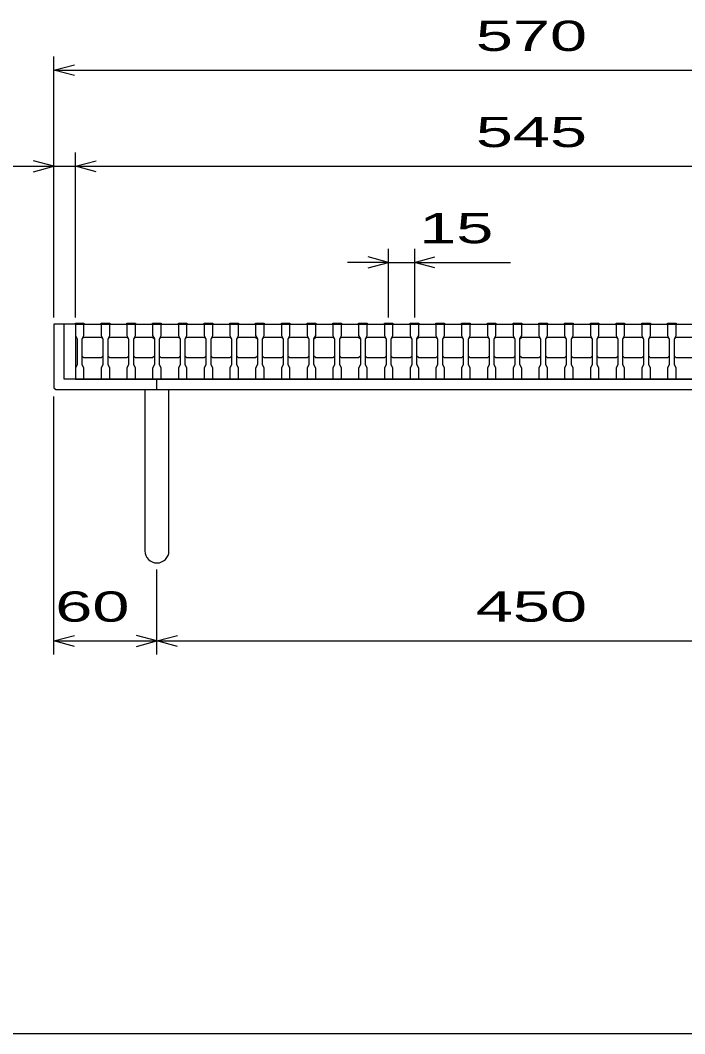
# Model space of a CAD drawing. Units: millimetres, scale not verified. Extents: x -1456 to 1385, y -1026 to 843.
# Drawn here: x -1042 to -655, y -917 to -327 of the extents above; entities that cross this region are included whole.
import ezdxf
from ezdxf.enums import TextEntityAlignment as Align

# ---------------------------------------------------------------- set-up
doc = ezdxf.new("R2010")
doc.units = ezdxf.units.MM
doc.header["$LTSCALE"] = 8
for name, color, linetype, lineweight in [('0_2', 150, 'Continuous', 25), ('16', 3, 'Continuous', 25), ('19', 6, 'Continuous', 25), ('22', 4, 'Continuous', 25)]:
    doc.layers.add(name, color=color, linetype=linetype, lineweight=lineweight)
doc.styles.add('ベクトル', font='')
doc.styles.get('ベクトル').set_extended_font_data('ベクトル')

msp = doc.modelspace()

# ---------------------------------------------------------------- linework, layer by layer
at = {"layer": '0_2'}
msp.add_line((1384.8, -917.2), (-1383.2, -917.2), dxfattribs=at)
at = {"layer": '16'}
for p, q in [((-1010, -504), (-1010, -503.3)), ((-1010, -503.3), (-1005, -503.3)), ((-1005, -504), (-1010, -504)), ((-1010, -504), (-465, -504)), ((-1010, -504), (-1010, -510.5)), ((-1010, -504), (-1010, -536)), ((-1005, -503.3), (-1005, -504)), ((-1005, -510.5), (-1005, -504)), ((-995, -504), (-995, -503.3)), ((-995, -503.3), (-990, -503.3)), ((-990, -504), (-995, -504)), ((-995, -504), (-995, -510.5)), ((-990, -503.3), (-990, -504)), ((-990, -510.5), (-990, -504)), ((-980, -504), (-980, -503.3)), ((-980, -503.3), (-975, -503.3)), ((-975, -504), (-980, -504)), ((-980, -504), (-980, -510.5)), ((-975, -503.3), (-975, -504)), ((-975, -510.5), (-975, -504)), ((-965, -504), (-965, -503.3)), ((-965, -503.3), (-960, -503.3)), ((-960, -504), (-965, -504)), ((-965, -504), (-965, -510.5)), ((-960, -503.3), (-960, -504)), ((-960, -510.5), (-960, -504)), ((-950, -504), (-950, -503.3)), ((-950, -503.3), (-945, -503.3)), ((-945, -504), (-950, -504)), ((-950, -504), (-950, -510.5)), ((-945, -503.3), (-945, -504)), ((-945, -510.5), (-945, -504)), ((-935, -504), (-935, -503.3)), ((-935, -503.3), (-930, -503.3)), ((-930, -504), (-935, -504)), ((-935, -504), (-935, -510.5)), ((-930, -503.3), (-930, -504)), ((-930, -510.5), (-930, -504)), ((-920, -504), (-920, -503.3)), ((-920, -503.3), (-915, -503.3)), ((-915, -504), (-920, -504)), ((-920, -504), (-920, -510.5)), ((-915, -503.3), (-915, -504)), ((-915, -510.5), (-915, -504)), ((-905, -504), (-905, -503.3)), ((-905, -503.3), (-900, -503.3)), ((-900, -504), (-905, -504)), ((-905, -504), (-905, -510.5)), ((-900, -503.3), (-900, -504)), ((-900, -510.5), (-900, -504)), ((-890, -504), (-890, -503.3)), ((-890, -503.3), (-885, -503.3)), ((-885, -504), (-890, -504)), ((-890, -504), (-890, -510.5)), ((-885, -503.3), (-885, -504)), ((-885, -510.5), (-885, -504)), ((-875, -504), (-875, -503.3)), ((-875, -503.3), (-870, -503.3)), ((-870, -504), (-875, -504)), ((-875, -504), (-875, -510.5)), ((-870, -503.3), (-870, -504)), ((-870, -510.5), (-870, -504)), ((-860, -504), (-860, -503.3)), ((-860, -503.3), (-855, -503.3)), ((-855, -504), (-860, -504)), ((-860, -504), (-860, -510.5)), ((-855, -503.3), (-855, -504)), ((-855, -510.5), (-855, -504)), ((-845, -504), (-845, -503.3)), ((-845, -503.3), (-840, -503.3)), ((-840, -504), (-845, -504)), ((-845, -504), (-845, -510.5)), ((-840, -503.3), (-840, -504)), ((-840, -510.5), (-840, -504)), ((-830, -504), (-830, -503.3)), ((-830, -503.3), (-825, -503.3)), ((-825, -504), (-830, -504)), ((-830, -504), (-830, -510.5)), ((-825, -503.3), (-825, -504)), ((-825, -510.5), (-825, -504)), ((-815, -504), (-815, -503.3)), ((-815, -503.3), (-810, -503.3)), ((-810, -504), (-815, -504)), ((-815, -504), (-815, -510.5)), ((-810, -503.3), (-810, -504)), ((-810, -510.5), (-810, -504)), ((-800, -504), (-800, -503.3)), ((-800, -503.3), (-795, -503.3)), ((-795, -504), (-800, -504)), ((-800, -504), (-800, -510.5)), ((-795, -503.3), (-795, -504)), ((-795, -510.5), (-795, -504)), ((-785, -504), (-785, -503.3)), ((-785, -503.3), (-780, -503.3)), ((-780, -504), (-785, -504)), ((-785, -504), (-785, -510.5)), ((-780, -503.3), (-780, -504)), ((-780, -510.5), (-780, -504)), ((-770, -504), (-770, -503.3)), ((-770, -503.3), (-765, -503.3)), ((-765, -504), (-770, -504)), ((-770, -504), (-770, -510.5)), ((-765, -503.3), (-765, -504)), ((-765, -510.5), (-765, -504)), ((-755, -504), (-755, -503.3)), ((-755, -503.3), (-750, -503.3)), ((-750, -504), (-755, -504)), ((-755, -504), (-755, -510.5)), ((-750, -503.3), (-750, -504)), ((-750, -510.5), (-750, -504)), ((-740, -504), (-740, -503.3)), ((-740, -503.3), (-735, -503.3)), ((-735, -504), (-740, -504)), ((-740, -504), (-740, -510.5)), ((-735, -503.3), (-735, -504)), ((-735, -510.5), (-735, -504)), ((-725, -504), (-725, -503.3)), ((-725, -503.3), (-720, -503.3)), ((-720, -504), (-725, -504)), ((-725, -504), (-725, -510.5)), ((-720, -503.3), (-720, -504)), ((-720, -510.5), (-720, -504)), ((-710, -504), (-710, -503.3)), ((-710, -503.3), (-705, -503.3)), ((-705, -504), (-710, -504)), ((-710, -504), (-710, -510.5)), ((-705, -503.3), (-705, -504)), ((-705, -510.5), (-705, -504)), ((-695, -504), (-695, -503.3)), ((-695, -503.3), (-690, -503.3)), ((-690, -504), (-695, -504)), ((-695, -504), (-695, -510.5)), ((-690, -503.3), (-690, -504)), ((-690, -510.5), (-690, -504)), ((-680, -504), (-680, -503.3)), ((-680, -503.3), (-675, -503.3)), ((-675, -504), (-680, -504)), ((-680, -504), (-680, -510.5)), ((-675, -503.3), (-675, -504)), ((-675, -510.5), (-675, -504)), ((-665, -504), (-665, -503.3)), ((-665, -503.3), (-660, -503.3)), ((-660, -504), (-665, -504)), ((-665, -504), (-665, -510.5)), ((-660, -503.3), (-660, -504)), ((-660, -510.5), (-660, -504)), ((-1010, -510.5), (-1009, -512.5)), ((-1009, -512.5), (-1009, -527.5)), ((-1006, -512.5), (-1005, -510.5)), ((-1006, -512.5), (-1005, -511.5)), ((-1006, -527.5), (-1006, -512.5)), ((-1005, -511.5), (-995, -511.5)), ((-995, -510.5), (-994, -512.5)), ((-995, -511.5), (-994, -512.5)), ((-994, -512.5), (-994, -527.5)), ((-991, -512.5), (-990, -510.5)), ((-991, -512.5), (-990, -511.5)), ((-991, -527.5), (-991, -512.5)), ((-990, -511.5), (-980, -511.5)), ((-980, -510.5), (-979, -512.5)), ((-980, -511.5), (-979, -512.5)), ((-979, -512.5), (-979, -527.5)), ((-976, -512.5), (-975, -510.5)), ((-976, -512.5), (-975, -511.5)), ((-976, -527.5), (-976, -512.5)), ((-975, -511.5), (-965, -511.5)), ((-965, -510.5), (-964, -512.5)), ((-965, -511.5), (-964, -512.5)), ((-964, -512.5), (-964, -527.5)), ((-961, -512.5), (-960, -510.5)), ((-961, -512.5), (-960, -511.5)), ((-961, -527.5), (-961, -512.5)), ((-960, -511.5), (-950, -511.5)), ((-950, -510.5), (-949, -512.5)), ((-950, -511.5), (-949, -512.5)), ((-949, -512.5), (-949, -527.5)), ((-946, -512.5), (-945, -510.5)), ((-946, -512.5), (-945, -511.5)), ((-946, -527.5), (-946, -512.5)), ((-945, -511.5), (-935, -511.5)), ((-935, -510.5), (-934, -512.5)), ((-935, -511.5), (-934, -512.5)), ((-934, -512.5), (-934, -527.5)), ((-931, -512.5), (-930, -510.5)), ((-931, -512.5), (-930, -511.5)), ((-931, -527.5), (-931, -512.5)), ((-930, -511.5), (-920, -511.5)), ((-920, -510.5), (-919, -512.5)), ((-920, -511.5), (-919, -512.5)), ((-919, -512.5), (-919, -527.5)), ((-916, -512.5), (-915, -510.5)), ((-916, -512.5), (-915, -511.5)), ((-916, -527.5), (-916, -512.5)), ((-915, -511.5), (-905, -511.5)), ((-905, -510.5), (-904, -512.5)), ((-905, -511.5), (-904, -512.5)), ((-904, -512.5), (-904, -527.5)), ((-901, -512.5), (-900, -510.5)), ((-901, -512.5), (-900, -511.5)), ((-901, -527.5), (-901, -512.5)), ((-900, -511.5), (-890, -511.5)), ((-890, -510.5), (-889, -512.5)), ((-890, -511.5), (-889, -512.5)), ((-889, -512.5), (-889, -527.5)), ((-886, -512.5), (-885, -510.5)), ((-886, -512.5), (-885, -511.5)), ((-886, -527.5), (-886, -512.5)), ((-885, -511.5), (-875, -511.5)), ((-875, -510.5), (-874, -512.5)), ((-875, -511.5), (-874, -512.5)), ((-874, -512.5), (-874, -527.5)), ((-871, -512.5), (-870, -510.5)), ((-871, -512.5), (-870, -511.5)), ((-871, -527.5), (-871, -512.5)), ((-870, -511.5), (-860, -511.5)), ((-860, -510.5), (-859, -512.5)), ((-860, -511.5), (-859, -512.5)), ((-859, -512.5), (-859, -527.5)), ((-856, -512.5), (-855, -510.5)), ((-856, -512.5), (-855, -511.5)), ((-856, -527.5), (-856, -512.5)), ((-855, -511.5), (-845, -511.5)), ((-845, -510.5), (-844, -512.5)), ((-845, -511.5), (-844, -512.5)), ((-844, -512.5), (-844, -527.5)), ((-841, -512.5), (-840, -510.5)), ((-841, -512.5), (-840, -511.5)), ((-841, -527.5), (-841, -512.5)), ((-840, -511.5), (-830, -511.5)), ((-830, -510.5), (-829, -512.5)), ((-830, -511.5), (-829, -512.5)), ((-829, -512.5), (-829, -527.5)), ((-826, -512.5), (-825, -510.5)), ((-826, -512.5), (-825, -511.5)), ((-826, -527.5), (-826, -512.5)), ((-825, -511.5), (-815, -511.5)), ((-815, -510.5), (-814, -512.5)), ((-815, -511.5), (-814, -512.5)), ((-814, -512.5), (-814, -527.5)), ((-811, -512.5), (-810, -510.5)), ((-811, -512.5), (-810, -511.5)), ((-811, -527.5), (-811, -512.5)), ((-810, -511.5), (-800, -511.5)), ((-800, -510.5), (-799, -512.5)), ((-800, -511.5), (-799, -512.5)), ((-799, -512.5), (-799, -527.5)), ((-796, -512.5), (-795, -510.5)), ((-796, -512.5), (-795, -511.5)), ((-796, -527.5), (-796, -512.5)), ((-795, -511.5), (-785, -511.5)), ((-785, -510.5), (-784, -512.5)), ((-785, -511.5), (-784, -512.5)), ((-784, -512.5), (-784, -527.5)), ((-781, -512.5), (-780, -510.5)), ((-781, -512.5), (-780, -511.5)), ((-781, -527.5), (-781, -512.5)), ((-780, -511.5), (-770, -511.5)), ((-770, -510.5), (-769, -512.5)), ((-770, -511.5), (-769, -512.5)), ((-769, -512.5), (-769, -527.5)), ((-766, -512.5), (-765, -510.5)), ((-766, -512.5), (-765, -511.5)), ((-766, -527.5), (-766, -512.5)), ((-765, -511.5), (-755, -511.5)), ((-755, -510.5), (-754, -512.5)), ((-755, -511.5), (-754, -512.5)), ((-754, -512.5), (-754, -527.5)), ((-751, -512.5), (-750, -510.5)), ((-751, -512.5), (-750, -511.5)), ((-751, -527.5), (-751, -512.5)), ((-750, -511.5), (-740, -511.5)), ((-740, -510.5), (-739, -512.5)), ((-740, -511.5), (-739, -512.5)), ((-739, -512.5), (-739, -527.5)), ((-736, -512.5), (-735, -510.5)), ((-736, -512.5), (-735, -511.5)), ((-736, -527.5), (-736, -512.5)), ((-735, -511.5), (-725, -511.5)), ((-725, -510.5), (-724, -512.5)), ((-725, -511.5), (-724, -512.5)), ((-724, -512.5), (-724, -527.5)), ((-721, -512.5), (-720, -510.5)), ((-721, -512.5), (-720, -511.5)), ((-721, -527.5), (-721, -512.5)), ((-720, -511.5), (-710, -511.5)), ((-710, -510.5), (-709, -512.5)), ((-710, -511.5), (-709, -512.5)), ((-709, -512.5), (-709, -527.5)), ((-706, -512.5), (-705, -510.5)), ((-706, -512.5), (-705, -511.5)), ((-706, -527.5), (-706, -512.5)), ((-705, -511.5), (-695, -511.5)), ((-695, -510.5), (-694, -512.5)), ((-695, -511.5), (-694, -512.5)), ((-694, -512.5), (-694, -527.5)), ((-691, -512.5), (-690, -510.5)), ((-691, -512.5), (-690, -511.5)), ((-691, -527.5), (-691, -512.5)), ((-690, -511.5), (-680, -511.5)), ((-680, -510.5), (-679, -512.5)), ((-680, -511.5), (-679, -512.5)), ((-679, -512.5), (-679, -527.5)), ((-676, -512.5), (-675, -510.5)), ((-676, -512.5), (-675, -511.5)), ((-676, -527.5), (-676, -512.5)), ((-675, -511.5), (-665, -511.5)), ((-665, -510.5), (-664, -512.5)), ((-665, -511.5), (-664, -512.5)), ((-664, -512.5), (-664, -527.5)), ((-661, -512.5), (-660, -510.5)), ((-661, -512.5), (-660, -511.5)), ((-661, -527.5), (-661, -512.5)), ((-660, -511.5), (-650, -511.5)), ((-1005, -523.5), (-1006, -522.5)), ((-995, -523.5), (-1005, -523.5)), ((-994, -522.5), (-995, -523.5)), ((-990, -523.5), (-991, -522.5)), ((-980, -523.5), (-990, -523.5)), ((-979, -522.5), (-980, -523.5)), ((-975, -523.5), (-976, -522.5)), ((-965, -523.5), (-975, -523.5)), ((-964, -522.5), (-965, -523.5)), ((-960, -523.5), (-961, -522.5)), ((-950, -523.5), (-960, -523.5)), ((-949, -522.5), (-950, -523.5)), ((-945, -523.5), (-946, -522.5)), ((-935, -523.5), (-945, -523.5)), ((-934, -522.5), (-935, -523.5)), ((-930, -523.5), (-931, -522.5)), ((-920, -523.5), (-930, -523.5)), ((-919, -522.5), (-920, -523.5)), ((-915, -523.5), (-916, -522.5)), ((-905, -523.5), (-915, -523.5)), ((-904, -522.5), (-905, -523.5)), ((-900, -523.5), (-901, -522.5)), ((-890, -523.5), (-900, -523.5)), ((-889, -522.5), (-890, -523.5)), ((-885, -523.5), (-886, -522.5)), ((-875, -523.5), (-885, -523.5)), ((-874, -522.5), (-875, -523.5)), ((-870, -523.5), (-871, -522.5)), ((-860, -523.5), (-870, -523.5)), ((-859, -522.5), (-860, -523.5)), ((-855, -523.5), (-856, -522.5)), ((-845, -523.5), (-855, -523.5)), ((-844, -522.5), (-845, -523.5)), ((-840, -523.5), (-841, -522.5)), ((-830, -523.5), (-840, -523.5)), ((-829, -522.5), (-830, -523.5)), ((-825, -523.5), (-826, -522.5)), ((-815, -523.5), (-825, -523.5)), ((-814, -522.5), (-815, -523.5)), ((-810, -523.5), (-811, -522.5)), ((-800, -523.5), (-810, -523.5)), ((-799, -522.5), (-800, -523.5)), ((-795, -523.5), (-796, -522.5)), ((-785, -523.5), (-795, -523.5)), ((-784, -522.5), (-785, -523.5)), ((-780, -523.5), (-781, -522.5)), ((-770, -523.5), (-780, -523.5)), ((-769, -522.5), (-770, -523.5)), ((-765, -523.5), (-766, -522.5)), ((-755, -523.5), (-765, -523.5)), ((-754, -522.5), (-755, -523.5)), ((-750, -523.5), (-751, -522.5)), ((-740, -523.5), (-750, -523.5)), ((-739, -522.5), (-740, -523.5)), ((-735, -523.5), (-736, -522.5)), ((-725, -523.5), (-735, -523.5)), ((-724, -522.5), (-725, -523.5)), ((-720, -523.5), (-721, -522.5)), ((-710, -523.5), (-720, -523.5)), ((-709, -522.5), (-710, -523.5)), ((-705, -523.5), (-706, -522.5)), ((-695, -523.5), (-705, -523.5)), ((-694, -522.5), (-695, -523.5)), ((-690, -523.5), (-691, -522.5)), ((-680, -523.5), (-690, -523.5)), ((-679, -522.5), (-680, -523.5)), ((-675, -523.5), (-676, -522.5)), ((-665, -523.5), (-675, -523.5)), ((-664, -522.5), (-665, -523.5)), ((-660, -523.5), (-661, -522.5)), ((-650, -523.5), (-660, -523.5)), ((-1009, -527.5), (-1010, -529.5)), ((-1010, -529.5), (-1010, -536)), ((-1005, -529.5), (-1006, -527.5)), ((-1005, -536), (-1005, -529.5)), ((-994, -527.5), (-995, -529.5)), ((-995, -529.5), (-995, -536)), ((-990, -529.5), (-991, -527.5)), ((-990, -536), (-990, -529.5)), ((-979, -527.5), (-980, -529.5)), ((-980, -529.5), (-980, -536)), ((-975, -529.5), (-976, -527.5)), ((-975, -536), (-975, -529.5)), ((-964, -527.5), (-965, -529.5)), ((-965, -529.5), (-965, -536)), ((-960, -529.5), (-961, -527.5)), ((-960, -536), (-960, -529.5)), ((-949, -527.5), (-950, -529.5)), ((-950, -529.5), (-950, -536)), ((-945, -529.5), (-946, -527.5)), ((-945, -536), (-945, -529.5)), ((-934, -527.5), (-935, -529.5)), ((-935, -529.5), (-935, -536)), ((-930, -529.5), (-931, -527.5)), ((-930, -536), (-930, -529.5)), ((-919, -527.5), (-920, -529.5)), ((-920, -529.5), (-920, -536)), ((-915, -529.5), (-916, -527.5)), ((-915, -536), (-915, -529.5)), ((-904, -527.5), (-905, -529.5)), ((-905, -529.5), (-905, -536)), ((-900, -529.5), (-901, -527.5)), ((-900, -536), (-900, -529.5)), ((-889, -527.5), (-890, -529.5)), ((-890, -529.5), (-890, -536)), ((-885, -529.5), (-886, -527.5)), ((-885, -536), (-885, -529.5)), ((-874, -527.5), (-875, -529.5)), ((-875, -529.5), (-875, -536)), ((-870, -529.5), (-871, -527.5)), ((-870, -536), (-870, -529.5)), ((-859, -527.5), (-860, -529.5)), ((-860, -529.5), (-860, -536)), ((-855, -529.5), (-856, -527.5)), ((-855, -536), (-855, -529.5)), ((-844, -527.5), (-845, -529.5)), ((-845, -529.5), (-845, -536)), ((-840, -529.5), (-841, -527.5)), ((-840, -536), (-840, -529.5)), ((-829, -527.5), (-830, -529.5)), ((-830, -529.5), (-830, -536)), ((-825, -529.5), (-826, -527.5)), ((-825, -536), (-825, -529.5)), ((-814, -527.5), (-815, -529.5)), ((-815, -529.5), (-815, -536)), ((-810, -529.5), (-811, -527.5)), ((-810, -536), (-810, -529.5)), ((-799, -527.5), (-800, -529.5)), ((-800, -529.5), (-800, -536)), ((-795, -529.5), (-796, -527.5)), ((-795, -536), (-795, -529.5)), ((-784, -527.5), (-785, -529.5)), ((-785, -529.5), (-785, -536)), ((-780, -529.5), (-781, -527.5)), ((-780, -536), (-780, -529.5)), ((-769, -527.5), (-770, -529.5)), ((-770, -529.5), (-770, -536)), ((-765, -529.5), (-766, -527.5)), ((-765, -536), (-765, -529.5)), ((-754, -527.5), (-755, -529.5)), ((-755, -529.5), (-755, -536)), ((-750, -529.5), (-751, -527.5)), ((-750, -536), (-750, -529.5)), ((-739, -527.5), (-740, -529.5)), ((-740, -529.5), (-740, -536)), ((-735, -529.5), (-736, -527.5)), ((-735, -536), (-735, -529.5)), ((-724, -527.5), (-725, -529.5)), ((-725, -529.5), (-725, -536)), ((-720, -529.5), (-721, -527.5)), ((-720, -536), (-720, -529.5)), ((-709, -527.5), (-710, -529.5)), ((-710, -529.5), (-710, -536)), ((-705, -529.5), (-706, -527.5)), ((-705, -536), (-705, -529.5)), ((-694, -527.5), (-695, -529.5)), ((-695, -529.5), (-695, -536)), ((-690, -529.5), (-691, -527.5)), ((-690, -536), (-690, -529.5)), ((-679, -527.5), (-680, -529.5)), ((-680, -529.5), (-680, -536)), ((-675, -529.5), (-676, -527.5)), ((-675, -536), (-675, -529.5)), ((-664, -527.5), (-665, -529.5)), ((-665, -529.5), (-665, -536)), ((-660, -529.5), (-661, -527.5)), ((-660, -536), (-660, -529.5)), ((-1010, -536), (-1005, -536)), ((-1010, -536), (-465, -536)), ((-995, -536), (-990, -536)), ((-980, -536), (-975, -536)), ((-965, -536), (-960, -536)), ((-950, -536), (-945, -536)), ((-935, -536), (-930, -536)), ((-920, -536), (-915, -536)), ((-905, -536), (-900, -536)), ((-890, -536), (-885, -536)), ((-875, -536), (-870, -536)), ((-860, -536), (-855, -536)), ((-845, -536), (-840, -536)), ((-830, -536), (-825, -536)), ((-815, -536), (-810, -536)), ((-800, -536), (-795, -536)), ((-785, -536), (-780, -536)), ((-770, -536), (-765, -536)), ((-755, -536), (-750, -536)), ((-740, -536), (-735, -536)), ((-725, -536), (-720, -536)), ((-710, -536), (-705, -536)), ((-695, -536), (-690, -536)), ((-680, -536), (-675, -536)), ((-665, -536), (-660, -536))]:
    msp.add_line(p, q, dxfattribs=at)
at = {"layer": '19'}
for p, q in [((-1010, -504), (-1022.5, -504)), ((-1022.5, -504), (-1022.5, -541)), ((-1016.5, -536), (-1016.5, -504)), ((-458.5, -536), (-1016.5, -536)), ((-962.5, -542), (-962.5, -536)), ((-1022.5, -541), (-1021.5, -542)), ((-1021.5, -542), (-453.5, -542)), ((-969.5, -542), (-969.5, -636)), ((-955.5, -636), (-955.5, -542))]:
    msp.add_line(p, q, dxfattribs=at)
msp.add_arc((-962.5, -636), 7, 180, 0, dxfattribs=at)
at = {"layer": '22'}
for p, q in [((-1022.5, -500), (-1022.5, -348)), ((-1022.5, -356), (-1010.5, -352.8)), ((-1010.5, -359.2), (-1022.5, -356)), ((-1022.5, -356), (-452.5, -356)), ((-1022.5, -500), (-1022.5, -404)), ((-1010, -500), (-1010, -404)), ((-1118.5, -412), (-1022.5, -412)), ((-1022.5, -412), (-1034.5, -408.8)), ((-1034.5, -415.2), (-1022.5, -412)), ((-1022.5, -412), (-1010, -412)), ((-1010, -412), (-998, -408.8)), ((-998, -415.2), (-1010, -412)), ((-1010, -412), (-465, -412)), ((-827.5, -500), (-827.5, -460)), ((-812.5, -460), (-812.5, -500)), ((-827.5, -468), (-839.5, -464.8)), ((-812.5, -468), (-800.5, -464.8)), ((-827.5, -468), (-851.5, -468)), ((-839.5, -471.2), (-827.5, -468)), ((-827.5, -468), (-812.5, -468)), ((-800.5, -471.2), (-812.5, -468)), ((-812.5, -468), (-756.5, -468)), ((-1022.5, -696.4), (-1022.5, -546)), ((-962.5, -696.4), (-962.5, -646.8)), ((-1022.5, -688.4), (-1010.5, -685.2)), ((-1010.5, -691.6), (-1022.5, -688.4)), ((-1022.5, -688.4), (-962.5, -688.4)), ((-962.5, -688.4), (-974.5, -685.2)), ((-974.5, -691.6), (-962.5, -688.4)), ((-962.5, -688.4), (-950.5, -685.2)), ((-950.5, -691.6), (-962.5, -688.4)), ((-962.5, -688.4), (-512.5, -688.4))]:
    msp.add_line(p, q, dxfattribs=at)

# ---------------------------------------------------------------- texts
at = {"layer": '22', "color": 2, "style": 'ベクトル', "width": 1.65}
for s, p in [(' 570 ', (-787.5, -336)), (' 545 ', (-787.5, -392)), (' 15 ', (-820.5, -448)), (' 60 ', (-1032.5, -668.4)), (' 450 ', (-787.5, -668.4))]:
    msp.add_text(s, height=17.6, dxfattribs=at).set_placement(p, align=Align.MIDDLE_LEFT)

doc.saveas('drawing.dxf')
